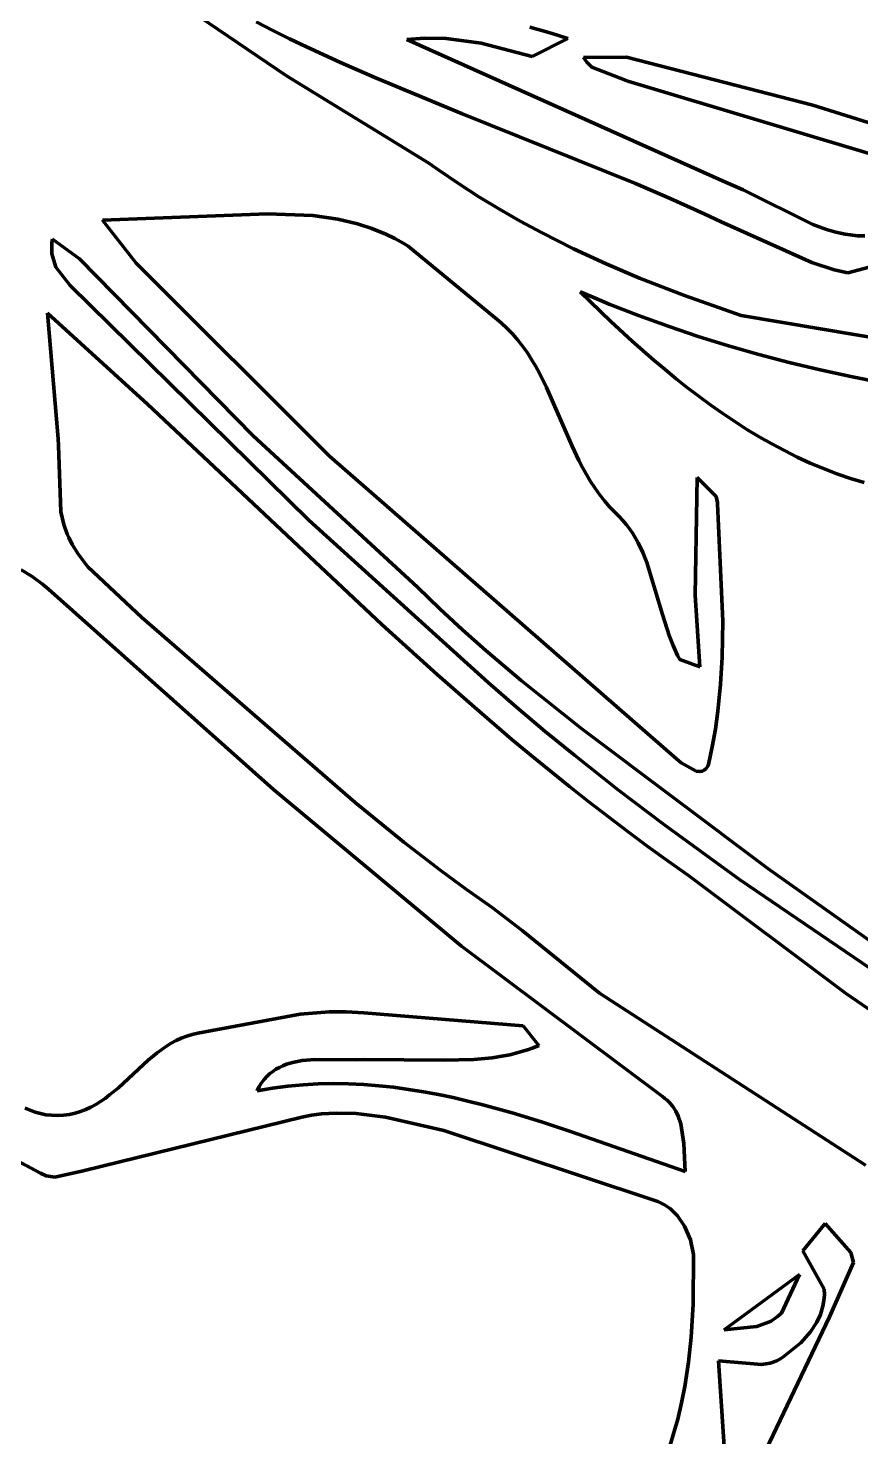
# Model space of a CAD drawing. Header units: millimetres. Extents: x 0 to 10.1, y 0 to 14.2.
# Drawn here: x 5.44 to 6.758, y 3.363 to 5.595 of the extents above; entities that cross this region are included whole.
import ezdxf

# ---------------------------------------------------------------- set-up
doc = ezdxf.new("R2010")
doc.units = ezdxf.units.MM
doc.layers.add('color#010101ff', color=7, linetype='CONTINUOUS', lineweight=100)
doc.layers.add('color#ffffffff', color=7, linetype='CONTINUOUS', lineweight=100)

msp = doc.modelspace()

# ---------------------------------------------------------------- linework, layer by layer
at = {"layer": 'color#010101ff'}
for p, q in [((5.6944, 5.6245), (5.8488, 5.5199)), ((5.8271, 5.5917), (5.8006, 5.6052)), ((5.8537, 5.5785), (5.8271, 5.5917)), ((6.2341, 5.5969), (6.2644, 5.5885)), ((6.2644, 5.5885), (6.2795, 5.5838)), ((6.2795, 5.5838), (6.2944, 5.5788)), ((5.8804, 5.5657), (5.8537, 5.5785)), ((5.9344, 5.5408), (5.8804, 5.5657)), ((6.0672, 5.5798), (6.0394, 5.5774)), ((6.0394, 5.5774), (6.5441, 5.3516)), ((6.1019, 5.5792), (6.0672, 5.5798)), ((6.1569, 5.5716), (6.1019, 5.5792)), ((6.2377, 5.5505), (6.1569, 5.5716)), ((6.2944, 5.5788), (6.2377, 5.5505)), ((5.9887, 5.517), (5.9344, 5.5408)), ((6.3193, 5.5487), (6.3871, 5.5495)), ((6.3242, 5.5414), (6.3193, 5.5487)), ((6.3321, 5.5337), (6.3242, 5.5414)), ((6.3871, 5.5495), (6.6824, 5.4734)), ((5.8488, 5.5199), (6.0744, 5.3816)), ((6.126, 5.4603), (5.9887, 5.517)), ((6.3866, 5.5124), (6.3321, 5.5337)), ((6.3891, 5.5114), (6.3866, 5.5124)), ((7.4718, 5.186), (6.3891, 5.5114)), ((6.6824, 5.4734), (6.8602, 5.4176)), ((6.4016, 5.3492), (6.126, 5.4603)), ((6.0744, 5.3816), (6.0899, 5.3705)), ((6.0899, 5.3705), (6.1214, 5.349)), ((6.1214, 5.349), (6.1534, 5.3283)), ((6.4562, 5.3257), (6.4016, 5.3492)), ((6.5441, 5.3516), (6.5722, 5.3392)), ((6.5722, 5.3392), (6.6825, 5.2842)), ((6.1534, 5.3283), (6.1859, 5.3085)), ((6.5103, 5.3012), (6.4562, 5.3257)), ((5.8188, 5.3013), (5.5574, 5.2912)), ((5.5574, 5.2912), (5.6108, 5.2229)), ((5.8906, 5.2984), (5.8188, 5.3013)), ((5.9303, 5.2926), (5.8906, 5.2984)), ((5.9614, 5.2852), (5.9303, 5.2926)), ((6.1859, 5.3085), (6.2189, 5.2896)), ((6.5372, 5.2886), (6.5103, 5.3012)), ((5.9841, 5.2779), (5.9614, 5.2852)), ((6.0063, 5.2689), (5.9841, 5.2779)), ((6.0206, 5.2619), (6.0063, 5.2689)), ((6.2189, 5.2896), (6.2524, 5.2715)), ((6.2524, 5.2715), (6.3035, 5.2457)), ((6.6805, 5.2239), (6.5372, 5.2886)), ((6.6825, 5.2842), (6.7041, 5.2764)), ((6.7041, 5.2764), (6.7188, 5.2722)), ((6.7188, 5.2722), (6.7338, 5.269)), ((6.7338, 5.269), (6.7492, 5.2669)), ((5.4773, 5.255), (5.4771, 5.2379)), ((5.4784, 5.2609), (5.4773, 5.255)), ((5.5212, 5.2296), (5.4784, 5.2609)), ((6.0345, 5.254), (6.0206, 5.2619)), ((6.0414, 5.2497), (6.0345, 5.254)), ((6.179, 5.1366), (6.0414, 5.2497)), ((6.7492, 5.2669), (6.7531, 5.2664)), ((6.7531, 5.2664), (6.7647, 5.2664)), ((5.4771, 5.2379), (5.4834, 5.2167)), ((5.7962, 4.9493), (5.5212, 5.2296)), ((6.3035, 5.2457), (6.3553, 5.2217)), ((6.716, 5.2126), (6.6805, 5.2239)), ((6.8135, 5.2277), (6.7379, 5.2078)), ((5.4834, 5.2167), (5.506, 5.1875)), ((5.6108, 5.2229), (5.9167, 4.9171)), ((6.3553, 5.2217), (6.4079, 5.1992)), ((6.7379, 5.2078), (6.716, 5.2126)), ((5.506, 5.1875), (5.884, 4.8159)), ((6.4079, 5.1992), (6.479, 5.1716)), ((6.3137, 5.1777), (6.3625, 5.1306)), ((6.3367, 5.1678), (6.3137, 5.1777)), ((6.3598, 5.1582), (6.3367, 5.1678)), ((6.383, 5.1489), (6.3598, 5.1582)), ((6.479, 5.1716), (6.5689, 5.1403)), ((5.4703, 5.1438), (5.4873, 4.9444)), ((5.6284, 4.9998), (5.4703, 5.1438)), ((6.189, 5.1282), (6.179, 5.1366)), ((6.4064, 5.14), (6.383, 5.1489)), ((6.4534, 5.1229), (6.4064, 5.14)), ((6.5689, 5.1403), (6.9175, 5.081)), ((6.1984, 5.1195), (6.189, 5.1282)), ((6.2072, 5.1103), (6.1984, 5.1195)), ((6.3625, 5.1306), (6.3962, 5.0996)), ((6.5008, 5.107), (6.4534, 5.1229)), ((6.2154, 5.1008), (6.2072, 5.1103)), ((6.2231, 5.0909), (6.2154, 5.1008)), ((6.2302, 5.0808), (6.2231, 5.0909)), ((6.3962, 5.0996), (6.4307, 5.0692)), ((6.5486, 5.0922), (6.5008, 5.107)), ((6.5967, 5.0784), (6.5486, 5.0922)), ((6.237, 5.0703), (6.2302, 5.0808)), ((6.2434, 5.0595), (6.237, 5.0703)), ((6.4307, 5.0692), (6.4483, 5.0544)), ((6.6451, 5.0657), (6.5967, 5.0784)), ((6.2494, 5.0486), (6.2434, 5.0595)), ((6.2607, 5.0261), (6.2494, 5.0486)), ((6.4483, 5.0544), (6.4661, 5.0398)), ((6.6938, 5.054), (6.6451, 5.0657)), ((6.7427, 5.0433), (6.6938, 5.054)), ((6.3012, 4.9331), (6.2607, 5.0261)), ((6.4661, 5.0398), (6.4841, 5.0255)), ((6.4841, 5.0255), (6.5024, 5.0115)), ((6.7919, 5.0334), (6.7427, 5.0433)), ((6.5024, 5.0115), (6.5209, 4.9979)), ((6, 4.6502), (5.6284, 4.9998)), ((6.5209, 4.9979), (6.5397, 4.9847)), ((6.5397, 4.9847), (6.5587, 4.9719)), ((6.5587, 4.9719), (6.578, 4.9596)), ((6.578, 4.9596), (6.5975, 4.9478)), ((5.4873, 4.9444), (5.4879, 4.934)), ((5.4879, 4.934), (5.4912, 4.829)), ((6.0562, 4.7096), (5.7962, 4.9493)), ((6.5975, 4.9478), (6.6173, 4.9366)), ((6.6173, 4.9366), (6.6374, 4.9259)), ((5.9167, 4.9171), (6.4662, 4.4374)), ((6.312, 4.9102), (6.3012, 4.9331)), ((6.6374, 4.9259), (6.6577, 4.9158)), ((6.6577, 4.9158), (6.6783, 4.9063)), ((6.3178, 4.899), (6.312, 4.9102)), ((6.3239, 4.888), (6.3178, 4.899)), ((6.6783, 4.9063), (6.6992, 4.8975)), ((6.6992, 4.8975), (6.7204, 4.8894)), ((6.7204, 4.8894), (6.7418, 4.882)), ((6.3303, 4.8772), (6.3239, 4.888)), ((6.3372, 4.8667), (6.3303, 4.8772)), ((6.3444, 4.8565), (6.3372, 4.8667)), ((6.4994, 4.8835), (6.4958, 4.697)), ((6.5295, 4.853), (6.4994, 4.8835)), ((6.7418, 4.882), (6.7636, 4.8755)), ((6.3522, 4.8465), (6.3444, 4.8565)), ((6.3605, 4.8369), (6.3522, 4.8465)), ((6.5313, 4.8435), (6.5295, 4.853)), ((5.4912, 4.829), (5.496, 4.8087)), ((6.3693, 4.8277), (6.3605, 4.8369)), ((6.3758, 4.8215), (6.3693, 4.8277)), ((6.5312, 4.8414), (6.5313, 4.8435)), ((6.5399, 4.6556), (6.5312, 4.8414)), ((5.496, 4.8087), (5.5015, 4.7938)), ((5.884, 4.8159), (6.1241, 4.5983)), ((6.3817, 4.8151), (6.3758, 4.8215)), ((6.3873, 4.8085), (6.3817, 4.8151)), ((6.3925, 4.8016), (6.3873, 4.8085)), ((6.3972, 4.7946), (6.3925, 4.8016)), ((5.5015, 4.7938), (5.5041, 4.788)), ((5.5041, 4.788), (5.5096, 4.7769)), ((6.4017, 4.7874), (6.3972, 4.7946)), ((6.4058, 4.78), (6.4017, 4.7874)), ((6.4132, 4.7647), (6.4058, 4.78)), ((5.5096, 4.7769), (5.5192, 4.7611)), ((5.5192, 4.7611), (5.534, 4.7416)), ((6.4196, 4.7489), (6.4132, 4.7647)), ((5.4461, 4.7263), (5.4284, 4.737)), ((5.534, 4.7416), (5.6197, 4.6614)), ((6.4444, 4.666), (6.4196, 4.7489)), ((5.4623, 4.7145), (5.4461, 4.7263)), ((5.472, 4.7062), (5.4623, 4.7145)), ((5.8283, 4.3891), (5.472, 4.7062)), ((6.0915, 4.6754), (6.0562, 4.7096)), ((6.4958, 4.697), (6.5033, 4.5834)), ((6.1276, 4.642), (6.0915, 4.6754)), ((6.4549, 4.633), (6.4444, 4.666)), ((5.6197, 4.6614), (5.9575, 4.3681)), ((6.0874, 4.5712), (6, 4.6502)), ((6.5388, 4.5984), (6.5399, 4.6556)), ((6.1643, 4.6094), (6.1276, 4.642)), ((6.4611, 4.6169), (6.4549, 4.633)), ((6.2205, 4.5618), (6.1643, 4.6094)), ((6.4682, 4.6014), (6.4611, 4.6169)), ((6.4715, 4.5947), (6.4682, 4.6014)), ((6.1241, 4.5983), (6.1683, 4.5584)), ((6.5033, 4.5834), (6.4715, 4.5947)), ((6.5362, 4.5556), (6.5388, 4.5984)), ((6.1463, 4.5193), (6.0874, 4.5712)), ((6.1683, 4.5584), (6.2132, 4.5193)), ((6.3164, 4.4852), (6.2205, 4.5618)), ((6.5319, 4.513), (6.5362, 4.5556)), ((6.2059, 4.4683), (6.1463, 4.5193)), ((6.2132, 4.5193), (6.2586, 4.4809)), ((6.528, 4.4847), (6.5319, 4.513)), ((6.236, 4.4432), (6.2059, 4.4683)), ((6.2586, 4.4809), (6.3047, 4.4432)), ((6.611, 4.2639), (6.3164, 4.4852)), ((6.5231, 4.4566), (6.528, 4.4847)), ((6.2663, 4.4183), (6.236, 4.4432)), ((6.3047, 4.4432), (6.3747, 4.3879)), ((6.5172, 4.4285), (6.5231, 4.4566)), ((6.4662, 4.4374), (6.4739, 4.4313)), ((6.4739, 4.4313), (6.4976, 4.4182)), ((6.5105, 4.4197), (6.5135, 4.4223)), ((6.5135, 4.4223), (6.5148, 4.4241)), ((6.5148, 4.4241), (6.5161, 4.4261)), ((6.5161, 4.4261), (6.5172, 4.4285)), ((6.2969, 4.3937), (6.2663, 4.4183)), ((6.4976, 4.4182), (6.5035, 4.4176)), ((6.5035, 4.4176), (6.5071, 4.4182)), ((6.5071, 4.4182), (6.5105, 4.4197)), ((6.126, 4.1408), (5.8283, 4.3891)), ((6.3277, 4.3694), (6.2969, 4.3937)), ((6.3747, 4.3879), (6.4458, 4.3339)), ((5.9575, 4.3681), (6.0346, 4.3054)), ((6.3587, 4.3454), (6.3277, 4.3694)), ((6.39, 4.3217), (6.3587, 4.3454)), ((6.4458, 4.3339), (6.5663, 4.2465)), ((6.4215, 4.2983), (6.39, 4.3217)), ((6.0346, 4.3054), (6.0937, 4.26)), ((6.4534, 4.2753), (6.4215, 4.2983)), ((6.4856, 4.2527), (6.4534, 4.2753)), ((6.8953, 4.0618), (6.611, 4.2639)), ((6.0937, 4.26), (6.1337, 4.2306)), ((6.7342, 4.0664), (6.4856, 4.2527)), ((6.5663, 4.2465), (6.8123, 4.0791)), ((6.1337, 4.2306), (6.1744, 4.2019)), ((6.1744, 4.2019), (6.222, 4.1654)), ((6.222, 4.1654), (6.3443, 4.0661)), ((6.4443, 3.9022), (6.126, 4.1408)), ((6.3443, 4.0661), (6.766, 3.7936)), ((6.7978, 4.0221), (6.7342, 4.0664)), ((5.7086, 4.0028), (5.8706, 4.033)), ((5.8706, 4.033), (5.9161, 4.0366)), ((5.9161, 4.0366), (5.9435, 4.0367)), ((5.9435, 4.0367), (5.971, 4.0349)), ((5.971, 4.0349), (6.2237, 4.0142)), ((5.6822, 3.9948), (5.6907, 3.9981)), ((5.6907, 3.9981), (5.6995, 4.0007)), ((5.6995, 4.0007), (5.7086, 4.0028)), ((6.2237, 4.0142), (6.2484, 3.9833)), ((5.6439, 3.9716), (5.6511, 3.977)), ((5.6511, 3.977), (5.6586, 3.9821)), ((5.6586, 3.9821), (5.6662, 3.9868)), ((5.6662, 3.9868), (5.6741, 3.9911)), ((5.6741, 3.9911), (5.6822, 3.9948)), ((6.221, 3.9735), (6.2118, 3.971)), ((6.2302, 3.9764), (6.221, 3.9735)), ((6.2394, 3.9797), (6.2302, 3.9764)), ((6.2484, 3.9833), (6.2394, 3.9797)), ((5.5826, 3.9164), (5.6299, 3.96)), ((5.6299, 3.96), (5.6439, 3.9716)), ((5.843, 3.9512), (5.8375, 3.9486)), ((5.8488, 3.9534), (5.843, 3.9512)), ((5.8548, 3.9553), (5.8488, 3.9534)), ((5.8609, 3.9569), (5.8548, 3.9553)), ((5.8736, 3.9593), (5.8609, 3.9569)), ((5.8934, 3.9611), (5.8736, 3.9593)), ((5.9599, 3.9606), (5.8934, 3.9611)), ((5.9721, 3.9608), (5.9599, 3.9606)), ((6.0975, 3.9601), (5.9721, 3.9608)), ((6.1457, 3.9612), (6.0975, 3.9601)), ((6.1743, 3.9638), (6.1457, 3.9612)), ((6.1931, 3.9668), (6.1743, 3.9638)), ((6.2025, 3.9687), (6.1931, 3.9668)), ((6.2118, 3.971), (6.2025, 3.9687)), ((5.8133, 3.9292), (5.8093, 3.9239)), ((5.8175, 3.934), (5.8133, 3.9292)), ((5.8221, 3.9383), (5.8175, 3.934)), ((5.827, 3.9421), (5.8221, 3.9383)), ((5.8321, 3.9456), (5.827, 3.9421)), ((5.8375, 3.9486), (5.8321, 3.9456)), ((5.5687, 3.9048), (5.5826, 3.9164)), ((5.8057, 3.918), (5.8024, 3.9116)), ((5.8024, 3.9116), (5.8267, 3.9157)), ((5.8093, 3.9239), (5.8057, 3.918)), ((5.8267, 3.9157), (5.8509, 3.9189)), ((5.8509, 3.9189), (5.875, 3.9211)), ((5.875, 3.9211), (5.8991, 3.9224)), ((5.8991, 3.9224), (5.9231, 3.9229)), ((5.9231, 3.9229), (5.9471, 3.9225)), ((5.9471, 3.9225), (5.971, 3.9214)), ((5.971, 3.9214), (5.9948, 3.9195)), ((5.9948, 3.9195), (6.0185, 3.917)), ((6.0185, 3.917), (6.0422, 3.9137)), ((6.0422, 3.9137), (6.0658, 3.9099)), ((6.0658, 3.9099), (6.0893, 3.9055)), ((5.5309, 3.8818), (5.5389, 3.8855)), ((5.5389, 3.8855), (5.5467, 3.8897)), ((5.5467, 3.8897), (5.5542, 3.8944)), ((5.5542, 3.8944), (5.5615, 3.8995)), ((5.5615, 3.8995), (5.5687, 3.9048)), ((6.0893, 3.9055), (6.1128, 3.9006)), ((6.1128, 3.9006), (6.1362, 3.8952)), ((6.1362, 3.8952), (6.1596, 3.8893)), ((6.1596, 3.8893), (6.1829, 3.883)), ((6.4481, 3.8994), (6.4443, 3.9022)), ((6.4517, 3.8964), (6.4481, 3.8994)), ((6.4549, 3.8932), (6.4517, 3.8964)), ((6.4606, 3.8864), (6.4549, 3.8932)), ((6.4653, 3.8791), (6.4606, 3.8864)), ((5.4351, 3.8841), (5.4428, 3.8806)), ((5.4428, 3.8806), (5.4508, 3.8777)), ((5.4508, 3.8777), (5.459, 3.8753)), ((5.459, 3.8753), (5.4677, 3.8736)), ((5.4677, 3.8736), (5.4766, 3.8726)), ((5.4766, 3.8726), (5.486, 3.8723)), ((5.486, 3.8723), (5.4957, 3.8728)), ((5.4957, 3.8728), (5.505, 3.8741)), ((5.505, 3.8741), (5.514, 3.876)), ((5.514, 3.876), (5.5226, 3.8786)), ((5.5226, 3.8786), (5.5309, 3.8818)), ((5.873, 3.8698), (5.5266, 3.7848)), ((5.8886, 3.8728), (5.873, 3.8698)), ((5.9042, 3.8747), (5.8886, 3.8728)), ((5.9277, 3.8761), (5.9042, 3.8747)), ((5.959, 3.8753), (5.9277, 3.8761)), ((6.0058, 3.8696), (5.959, 3.8753)), ((6.0979, 3.8484), (6.0058, 3.8696)), ((6.1829, 3.883), (6.2061, 3.8764)), ((6.2061, 3.8764), (6.2524, 3.8622)), ((6.2524, 3.8622), (6.2984, 3.8471)), ((6.4691, 3.8714), (6.4653, 3.8791)), ((6.4733, 3.859), (6.4691, 3.8714)), ((6.4291, 3.7387), (6.0979, 3.8484)), ((6.2984, 3.8471), (6.4801, 3.7833)), ((6.4782, 3.828), (6.4733, 3.859)), ((5.4591, 3.7811), (5.3542, 3.8366)), ((6.4801, 3.7833), (6.4782, 3.828)), ((5.4681, 3.7766), (5.4591, 3.7811)), ((5.482, 3.7745), (5.4681, 3.7766)), ((5.5266, 3.7848), (5.482, 3.7745)), ((6.4368, 3.7361), (6.4291, 3.7387)), ((6.4474, 3.7309), (6.4368, 3.7361)), ((6.4569, 3.7242), (6.4474, 3.7309)), ((6.468, 3.7133), (6.4569, 3.7242)), ((6.4791, 3.6971), (6.468, 3.7133)), ((6.4884, 3.6753), (6.4791, 3.6971)), ((6.702, 3.7009), (6.6665, 3.6579)), ((6.7426, 3.655), (6.702, 3.7009)), ((6.4931, 3.6522), (6.4884, 3.6753)), ((6.4928, 3.5734), (6.4931, 3.6522)), ((6.6665, 3.6579), (6.7002, 3.5973)), ((6.7089, 3.553), (6.747, 3.6392)), ((6.747, 3.6392), (6.7426, 3.655)), ((6.6613, 3.6203), (6.5421, 3.5324)), ((6.6326, 3.5591), (6.6613, 3.6203)), ((6.7002, 3.5973), (6.7006, 3.588)), ((6.4896, 3.5208), (6.4928, 3.5734)), ((6.7, 3.5789), (6.6984, 3.57)), ((6.7006, 3.588), (6.7, 3.5789)), ((6.5503, 3.2215), (6.7089, 3.553)), ((6.6165, 3.5465), (6.6266, 3.5538)), ((6.6266, 3.5538), (6.6326, 3.5591)), ((6.6943, 3.5571), (6.6885, 3.5448)), ((6.6984, 3.57), (6.6943, 3.5571)), ((6.5421, 3.5324), (6.5939, 3.5379)), ((6.5939, 3.5379), (6.6165, 3.5465)), ((6.6786, 3.5293), (6.6632, 3.5119)), ((6.6885, 3.5448), (6.6786, 3.5293)), ((6.4854, 3.4816), (6.4896, 3.5208)), ((6.6632, 3.5119), (6.6348, 3.4891)), ((6.6011, 3.4775), (6.5329, 3.4836)), ((6.5329, 3.4836), (6.5503, 3.2215)), ((6.6251, 3.4836), (6.615, 3.48)), ((6.6316, 3.4871), (6.6251, 3.4836)), ((6.6348, 3.4891), (6.6316, 3.4871)), ((6.4794, 3.4427), (6.4854, 3.4816)), ((6.615, 3.48), (6.6011, 3.4775)), ((6.4743, 3.4169), (6.4794, 3.4427)), ((6.4683, 3.3913), (6.4743, 3.4169)), ((6.4614, 3.366), (6.4683, 3.3913)), ((6.4535, 3.341), (6.4614, 3.366))]:
    msp.add_line(p, q, dxfattribs=at)
at = {"layer": 'color#ffffffff'}
for p, q in [((5.8488, 5.5199), (5.6944, 5.6245)), ((5.8006, 5.6052), (5.8271, 5.5917)), ((5.8271, 5.5917), (5.8537, 5.5785)), ((6.2644, 5.5885), (6.2341, 5.5969)), ((6.2795, 5.5838), (6.2644, 5.5885)), ((6.2944, 5.5788), (6.2795, 5.5838)), ((5.8537, 5.5785), (5.8804, 5.5657)), ((5.8804, 5.5657), (5.9344, 5.5408)), ((6.0394, 5.5774), (6.0672, 5.5798)), ((6.5441, 5.3516), (6.0394, 5.5774)), ((6.0672, 5.5798), (6.1019, 5.5792)), ((6.1019, 5.5792), (6.1569, 5.5716)), ((6.1569, 5.5716), (6.2377, 5.5505)), ((6.2377, 5.5505), (6.2944, 5.5788)), ((5.9344, 5.5408), (5.9887, 5.517)), ((6.3871, 5.5495), (6.3193, 5.5487)), ((6.3193, 5.5487), (6.3242, 5.5414)), ((6.3242, 5.5414), (6.3321, 5.5337)), ((6.6824, 5.4734), (6.3871, 5.5495)), ((6.0744, 5.3816), (5.8488, 5.5199)), ((5.9887, 5.517), (6.126, 5.4603)), ((6.3321, 5.5337), (6.3866, 5.5124)), ((6.3866, 5.5124), (6.3891, 5.5114)), ((6.3891, 5.5114), (7.4718, 5.186)), ((6.8602, 5.4176), (6.6824, 5.4734)), ((6.126, 5.4603), (6.4016, 5.3492)), ((6.0899, 5.3705), (6.0744, 5.3816)), ((6.1214, 5.349), (6.0899, 5.3705)), ((6.1534, 5.3283), (6.1214, 5.349)), ((6.4016, 5.3492), (6.4562, 5.3257)), ((6.5722, 5.3392), (6.5441, 5.3516)), ((6.6825, 5.2842), (6.5722, 5.3392)), ((6.1859, 5.3085), (6.1534, 5.3283)), ((6.4562, 5.3257), (6.5103, 5.3012)), ((5.5574, 5.2912), (5.8188, 5.3013)), ((5.6108, 5.2229), (5.5574, 5.2912)), ((5.8188, 5.3013), (5.8906, 5.2984)), ((5.8906, 5.2984), (5.9303, 5.2926)), ((5.9303, 5.2926), (5.9614, 5.2852)), ((6.2189, 5.2896), (6.1859, 5.3085)), ((6.5103, 5.3012), (6.5372, 5.2886)), ((5.9614, 5.2852), (5.9841, 5.2779)), ((5.9841, 5.2779), (6.0063, 5.2689)), ((6.0063, 5.2689), (6.0206, 5.2619)), ((6.2524, 5.2715), (6.2189, 5.2896)), ((6.3035, 5.2457), (6.2524, 5.2715)), ((6.5372, 5.2886), (6.6805, 5.2239)), ((6.7041, 5.2764), (6.6825, 5.2842)), ((6.7188, 5.2722), (6.7041, 5.2764)), ((6.7338, 5.269), (6.7188, 5.2722)), ((6.7492, 5.2669), (6.7338, 5.269)), ((5.4771, 5.2379), (5.4773, 5.255)), ((5.4773, 5.255), (5.4784, 5.2609)), ((5.4784, 5.2609), (5.5212, 5.2296)), ((6.0206, 5.2619), (6.0345, 5.254)), ((6.0345, 5.254), (6.0414, 5.2497)), ((6.0414, 5.2497), (6.179, 5.1366)), ((6.7531, 5.2664), (6.7492, 5.2669)), ((6.7647, 5.2664), (6.7531, 5.2664)), ((5.4834, 5.2167), (5.4771, 5.2379)), ((5.5212, 5.2296), (5.7962, 4.9493)), ((6.3553, 5.2217), (6.3035, 5.2457)), ((6.6805, 5.2239), (6.716, 5.2126)), ((6.7379, 5.2078), (6.8135, 5.2277)), ((5.506, 5.1875), (5.4834, 5.2167)), ((5.9167, 4.9171), (5.6108, 5.2229)), ((6.4079, 5.1992), (6.3553, 5.2217)), ((6.716, 5.2126), (6.7379, 5.2078)), ((5.884, 4.8159), (5.506, 5.1875)), ((6.479, 5.1716), (6.4079, 5.1992)), ((6.3137, 5.1777), (6.3367, 5.1678)), ((6.3625, 5.1306), (6.3137, 5.1777)), ((6.3367, 5.1678), (6.3598, 5.1582)), ((6.3598, 5.1582), (6.383, 5.1489)), ((6.5689, 5.1403), (6.479, 5.1716)), ((5.4703, 5.1438), (5.6284, 4.9998)), ((5.4873, 4.9444), (5.4703, 5.1438)), ((6.179, 5.1366), (6.189, 5.1282)), ((6.383, 5.1489), (6.4064, 5.14)), ((6.4064, 5.14), (6.4534, 5.1229)), ((6.9175, 5.081), (6.5689, 5.1403)), ((6.189, 5.1282), (6.1984, 5.1195)), ((6.1984, 5.1195), (6.2072, 5.1103)), ((6.3962, 5.0996), (6.3625, 5.1306)), ((6.4534, 5.1229), (6.5008, 5.107)), ((6.2072, 5.1103), (6.2154, 5.1008)), ((6.2154, 5.1008), (6.2231, 5.0909)), ((6.2231, 5.0909), (6.2302, 5.0808)), ((6.4307, 5.0692), (6.3962, 5.0996)), ((6.5008, 5.107), (6.5486, 5.0922)), ((6.5486, 5.0922), (6.5967, 5.0784)), ((6.2302, 5.0808), (6.237, 5.0703)), ((6.237, 5.0703), (6.2434, 5.0595)), ((6.4483, 5.0544), (6.4307, 5.0692)), ((6.5967, 5.0784), (6.6451, 5.0657)), ((6.2434, 5.0595), (6.2494, 5.0486)), ((6.2494, 5.0486), (6.2607, 5.0261)), ((6.4661, 5.0398), (6.4483, 5.0544)), ((6.6451, 5.0657), (6.6938, 5.054)), ((6.6938, 5.054), (6.7427, 5.0433)), ((6.2607, 5.0261), (6.3012, 4.9331)), ((6.4841, 5.0255), (6.4661, 5.0398)), ((6.5024, 5.0115), (6.4841, 5.0255)), ((6.7427, 5.0433), (6.7919, 5.0334)), ((6.5209, 4.9979), (6.5024, 5.0115)), ((5.6284, 4.9998), (6, 4.6502)), ((6.5397, 4.9847), (6.5209, 4.9979)), ((6.5587, 4.9719), (6.5397, 4.9847)), ((6.578, 4.9596), (6.5587, 4.9719)), ((6.5975, 4.9478), (6.578, 4.9596)), ((5.4879, 4.934), (5.4873, 4.9444)), ((5.4912, 4.829), (5.4879, 4.934)), ((5.7962, 4.9493), (6.0562, 4.7096)), ((6.6173, 4.9366), (6.5975, 4.9478)), ((6.6374, 4.9259), (6.6173, 4.9366)), ((6.4662, 4.4374), (5.9167, 4.9171)), ((6.3012, 4.9331), (6.312, 4.9102)), ((6.6577, 4.9158), (6.6374, 4.9259)), ((6.6783, 4.9063), (6.6577, 4.9158)), ((6.312, 4.9102), (6.3178, 4.899)), ((6.3178, 4.899), (6.3239, 4.888)), ((6.6992, 4.8975), (6.6783, 4.9063)), ((6.7204, 4.8894), (6.6992, 4.8975)), ((6.7418, 4.882), (6.7204, 4.8894)), ((6.3239, 4.888), (6.3303, 4.8772)), ((6.3303, 4.8772), (6.3372, 4.8667)), ((6.3372, 4.8667), (6.3444, 4.8565)), ((6.4958, 4.697), (6.4994, 4.8835)), ((6.4994, 4.8835), (6.5295, 4.853)), ((6.7636, 4.8755), (6.7418, 4.882)), ((6.3444, 4.8565), (6.3522, 4.8465)), ((6.3522, 4.8465), (6.3605, 4.8369)), ((6.5295, 4.853), (6.5313, 4.8435)), ((5.496, 4.8087), (5.4912, 4.829)), ((6.3605, 4.8369), (6.3693, 4.8277)), ((6.3693, 4.8277), (6.3758, 4.8215)), ((6.5313, 4.8435), (6.5312, 4.8414)), ((6.5312, 4.8414), (6.5399, 4.6556)), ((5.5015, 4.7938), (5.496, 4.8087)), ((6.1241, 4.5983), (5.884, 4.8159)), ((6.3758, 4.8215), (6.3817, 4.8151)), ((6.3817, 4.8151), (6.3873, 4.8085)), ((6.3873, 4.8085), (6.3925, 4.8016)), ((6.3925, 4.8016), (6.3972, 4.7946)), ((5.5041, 4.788), (5.5015, 4.7938)), ((5.5096, 4.7769), (5.5041, 4.788)), ((6.3972, 4.7946), (6.4017, 4.7874)), ((6.4017, 4.7874), (6.4058, 4.78)), ((6.4058, 4.78), (6.4132, 4.7647)), ((5.5192, 4.7611), (5.5096, 4.7769)), ((5.534, 4.7416), (5.5192, 4.7611)), ((6.4132, 4.7647), (6.4196, 4.7489)), ((5.4284, 4.737), (5.4461, 4.7263)), ((5.6197, 4.6614), (5.534, 4.7416)), ((6.4196, 4.7489), (6.4444, 4.666)), ((5.4461, 4.7263), (5.4623, 4.7145)), ((5.4623, 4.7145), (5.472, 4.7062)), ((5.472, 4.7062), (5.8283, 4.3891)), ((6.0562, 4.7096), (6.0915, 4.6754)), ((6.5033, 4.5834), (6.4958, 4.697)), ((6.0915, 4.6754), (6.1276, 4.642)), ((6.4444, 4.666), (6.4549, 4.633)), ((5.9575, 4.3681), (5.6197, 4.6614)), ((6, 4.6502), (6.0874, 4.5712)), ((6.5399, 4.6556), (6.5388, 4.5984)), ((6.1276, 4.642), (6.1643, 4.6094)), ((6.4549, 4.633), (6.4611, 4.6169)), ((6.1643, 4.6094), (6.2205, 4.5618)), ((6.4611, 4.6169), (6.4682, 4.6014)), ((6.4682, 4.6014), (6.4715, 4.5947)), ((6.1683, 4.5584), (6.1241, 4.5983)), ((6.4715, 4.5947), (6.5033, 4.5834)), ((6.5388, 4.5984), (6.5362, 4.5556)), ((6.0874, 4.5712), (6.1463, 4.5193)), ((6.2132, 4.5193), (6.1683, 4.5584)), ((6.2205, 4.5618), (6.3164, 4.4852)), ((6.5362, 4.5556), (6.5319, 4.513)), ((6.1463, 4.5193), (6.2059, 4.4683)), ((6.2586, 4.4809), (6.2132, 4.5193)), ((6.5319, 4.513), (6.528, 4.4847)), ((6.2059, 4.4683), (6.236, 4.4432)), ((6.3047, 4.4432), (6.2586, 4.4809)), ((6.3164, 4.4852), (6.611, 4.2639)), ((6.528, 4.4847), (6.5231, 4.4566)), ((6.236, 4.4432), (6.2663, 4.4183)), ((6.3747, 4.3879), (6.3047, 4.4432)), ((6.5231, 4.4566), (6.5172, 4.4285)), ((6.4739, 4.4313), (6.4662, 4.4374)), ((6.4976, 4.4182), (6.4739, 4.4313)), ((6.5135, 4.4223), (6.5105, 4.4197)), ((6.5148, 4.4241), (6.5135, 4.4223)), ((6.5161, 4.4261), (6.5148, 4.4241)), ((6.5172, 4.4285), (6.5161, 4.4261)), ((6.2663, 4.4183), (6.2969, 4.3937)), ((6.5035, 4.4176), (6.4976, 4.4182)), ((6.5071, 4.4182), (6.5035, 4.4176)), ((6.5105, 4.4197), (6.5071, 4.4182)), ((5.8283, 4.3891), (6.126, 4.1408)), ((6.2969, 4.3937), (6.3277, 4.3694)), ((6.4458, 4.3339), (6.3747, 4.3879)), ((6.0346, 4.3054), (5.9575, 4.3681)), ((6.3277, 4.3694), (6.3587, 4.3454)), ((6.3587, 4.3454), (6.39, 4.3217)), ((6.5663, 4.2465), (6.4458, 4.3339)), ((6.39, 4.3217), (6.4215, 4.2983)), ((6.0937, 4.26), (6.0346, 4.3054)), ((6.4215, 4.2983), (6.4534, 4.2753)), ((6.4534, 4.2753), (6.4856, 4.2527)), ((6.611, 4.2639), (6.8953, 4.0618)), ((6.1337, 4.2306), (6.0937, 4.26)), ((6.4856, 4.2527), (6.7342, 4.0664)), ((6.8123, 4.0791), (6.5663, 4.2465)), ((6.1744, 4.2019), (6.1337, 4.2306)), ((6.222, 4.1654), (6.1744, 4.2019)), ((6.3443, 4.0661), (6.222, 4.1654)), ((6.126, 4.1408), (6.4443, 3.9022)), ((6.766, 3.7936), (6.3443, 4.0661)), ((6.7342, 4.0664), (6.7978, 4.0221)), ((5.8706, 4.033), (5.7086, 4.0028)), ((5.9161, 4.0366), (5.8706, 4.033)), ((5.9435, 4.0367), (5.9161, 4.0366)), ((5.971, 4.0349), (5.9435, 4.0367)), ((6.2237, 4.0142), (5.971, 4.0349)), ((5.6907, 3.9981), (5.6822, 3.9948)), ((5.6995, 4.0007), (5.6907, 3.9981)), ((5.7086, 4.0028), (5.6995, 4.0007)), ((6.2484, 3.9833), (6.2237, 4.0142)), ((5.6511, 3.977), (5.6439, 3.9716)), ((5.6586, 3.9821), (5.6511, 3.977)), ((5.6662, 3.9868), (5.6586, 3.9821)), ((5.6741, 3.9911), (5.6662, 3.9868)), ((5.6822, 3.9948), (5.6741, 3.9911)), ((6.2118, 3.971), (6.221, 3.9735)), ((6.221, 3.9735), (6.2302, 3.9764)), ((6.2302, 3.9764), (6.2394, 3.9797)), ((6.2394, 3.9797), (6.2484, 3.9833)), ((5.6299, 3.96), (5.5826, 3.9164)), ((5.6439, 3.9716), (5.6299, 3.96)), ((5.8375, 3.9486), (5.843, 3.9512)), ((5.843, 3.9512), (5.8488, 3.9534)), ((5.8488, 3.9534), (5.8548, 3.9553)), ((5.8548, 3.9553), (5.8609, 3.9569)), ((5.8609, 3.9569), (5.8736, 3.9593)), ((5.8736, 3.9593), (5.8934, 3.9611)), ((5.8934, 3.9611), (5.9599, 3.9606)), ((5.9599, 3.9606), (5.9721, 3.9608)), ((5.9721, 3.9608), (6.0975, 3.9601)), ((6.0975, 3.9601), (6.1457, 3.9612)), ((6.1457, 3.9612), (6.1743, 3.9638)), ((6.1743, 3.9638), (6.1931, 3.9668)), ((6.1931, 3.9668), (6.2025, 3.9687)), ((6.2025, 3.9687), (6.2118, 3.971)), ((5.8093, 3.9239), (5.8133, 3.9292)), ((5.8133, 3.9292), (5.8175, 3.934)), ((5.8175, 3.934), (5.8221, 3.9383)), ((5.8221, 3.9383), (5.827, 3.9421)), ((5.827, 3.9421), (5.8321, 3.9456)), ((5.8321, 3.9456), (5.8375, 3.9486)), ((5.5826, 3.9164), (5.5687, 3.9048)), ((5.8024, 3.9116), (5.8057, 3.918)), ((5.8267, 3.9157), (5.8024, 3.9116)), ((5.8057, 3.918), (5.8093, 3.9239)), ((5.8509, 3.9189), (5.8267, 3.9157)), ((5.875, 3.9211), (5.8509, 3.9189)), ((5.8991, 3.9224), (5.875, 3.9211)), ((5.9231, 3.9229), (5.8991, 3.9224)), ((5.9471, 3.9225), (5.9231, 3.9229)), ((5.971, 3.9214), (5.9471, 3.9225)), ((5.9948, 3.9195), (5.971, 3.9214)), ((6.0185, 3.917), (5.9948, 3.9195)), ((6.0422, 3.9137), (6.0185, 3.917)), ((6.0658, 3.9099), (6.0422, 3.9137)), ((6.0893, 3.9055), (6.0658, 3.9099)), ((5.5389, 3.8855), (5.5309, 3.8818)), ((5.5467, 3.8897), (5.5389, 3.8855)), ((5.5542, 3.8944), (5.5467, 3.8897)), ((5.5615, 3.8995), (5.5542, 3.8944)), ((5.5687, 3.9048), (5.5615, 3.8995)), ((6.1128, 3.9006), (6.0893, 3.9055)), ((6.1362, 3.8952), (6.1128, 3.9006)), ((6.1596, 3.8893), (6.1362, 3.8952)), ((6.1829, 3.883), (6.1596, 3.8893)), ((6.4443, 3.9022), (6.4481, 3.8994)), ((6.4481, 3.8994), (6.4517, 3.8964)), ((6.4517, 3.8964), (6.4549, 3.8932)), ((6.4549, 3.8932), (6.4606, 3.8864)), ((6.4606, 3.8864), (6.4653, 3.8791)), ((5.4428, 3.8806), (5.4351, 3.8841)), ((5.4508, 3.8777), (5.4428, 3.8806)), ((5.459, 3.8753), (5.4508, 3.8777)), ((5.4677, 3.8736), (5.459, 3.8753)), ((5.4766, 3.8726), (5.4677, 3.8736)), ((5.486, 3.8723), (5.4766, 3.8726)), ((5.4957, 3.8728), (5.486, 3.8723)), ((5.505, 3.8741), (5.4957, 3.8728)), ((5.514, 3.876), (5.505, 3.8741)), ((5.5226, 3.8786), (5.514, 3.876)), ((5.5309, 3.8818), (5.5226, 3.8786)), ((5.5266, 3.7848), (5.873, 3.8698)), ((5.873, 3.8698), (5.8886, 3.8728)), ((5.8886, 3.8728), (5.9042, 3.8747)), ((5.9042, 3.8747), (5.9277, 3.8761)), ((5.9277, 3.8761), (5.959, 3.8753)), ((5.959, 3.8753), (6.0058, 3.8696)), ((6.0058, 3.8696), (6.0979, 3.8484)), ((6.2061, 3.8764), (6.1829, 3.883)), ((6.2524, 3.8622), (6.2061, 3.8764)), ((6.2984, 3.8471), (6.2524, 3.8622)), ((6.4653, 3.8791), (6.4691, 3.8714)), ((6.4691, 3.8714), (6.4733, 3.859)), ((6.0979, 3.8484), (6.4291, 3.7387)), ((6.4801, 3.7833), (6.2984, 3.8471)), ((6.4733, 3.859), (6.4782, 3.828)), ((5.3542, 3.8366), (5.4591, 3.7811)), ((6.4782, 3.828), (6.4801, 3.7833)), ((5.4591, 3.7811), (5.4681, 3.7766)), ((5.4681, 3.7766), (5.482, 3.7745)), ((5.482, 3.7745), (5.5266, 3.7848)), ((6.4291, 3.7387), (6.4368, 3.7361)), ((6.4368, 3.7361), (6.4474, 3.7309)), ((6.4474, 3.7309), (6.4569, 3.7242)), ((6.4569, 3.7242), (6.468, 3.7133)), ((6.468, 3.7133), (6.4791, 3.6971)), ((6.4791, 3.6971), (6.4884, 3.6753)), ((6.6665, 3.6579), (6.702, 3.7009)), ((6.702, 3.7009), (6.7426, 3.655)), ((6.4884, 3.6753), (6.4931, 3.6522)), ((6.4931, 3.6522), (6.4928, 3.5734)), ((6.7002, 3.5973), (6.6665, 3.6579)), ((6.747, 3.6392), (6.7089, 3.553)), ((6.7426, 3.655), (6.747, 3.6392)), ((6.5421, 3.5324), (6.6613, 3.6203)), ((6.6613, 3.6203), (6.6326, 3.5591)), ((6.7006, 3.588), (6.7002, 3.5973)), ((6.4928, 3.5734), (6.4896, 3.5208)), ((6.6984, 3.57), (6.7, 3.5789)), ((6.7, 3.5789), (6.7006, 3.588)), ((6.7089, 3.553), (6.5503, 3.2215)), ((6.6266, 3.5538), (6.6165, 3.5465)), ((6.6326, 3.5591), (6.6266, 3.5538)), ((6.6885, 3.5448), (6.6943, 3.5571)), ((6.6943, 3.5571), (6.6984, 3.57)), ((6.5939, 3.5379), (6.5421, 3.5324)), ((6.6165, 3.5465), (6.5939, 3.5379)), ((6.6632, 3.5119), (6.6786, 3.5293)), ((6.6786, 3.5293), (6.6885, 3.5448)), ((6.4896, 3.5208), (6.4854, 3.4816)), ((6.6348, 3.4891), (6.6632, 3.5119)), ((6.5503, 3.2215), (6.5329, 3.4836)), ((6.5329, 3.4836), (6.6011, 3.4775)), ((6.615, 3.48), (6.6251, 3.4836)), ((6.6251, 3.4836), (6.6316, 3.4871)), ((6.6316, 3.4871), (6.6348, 3.4891)), ((6.4854, 3.4816), (6.4794, 3.4427)), ((6.6011, 3.4775), (6.615, 3.48)), ((6.4794, 3.4427), (6.4743, 3.4169)), ((6.4743, 3.4169), (6.4683, 3.3913)), ((6.4683, 3.3913), (6.4614, 3.366)), ((6.4614, 3.366), (6.4535, 3.341))]:
    msp.add_line(p, q, dxfattribs=at)

doc.saveas('drawing.dxf')
